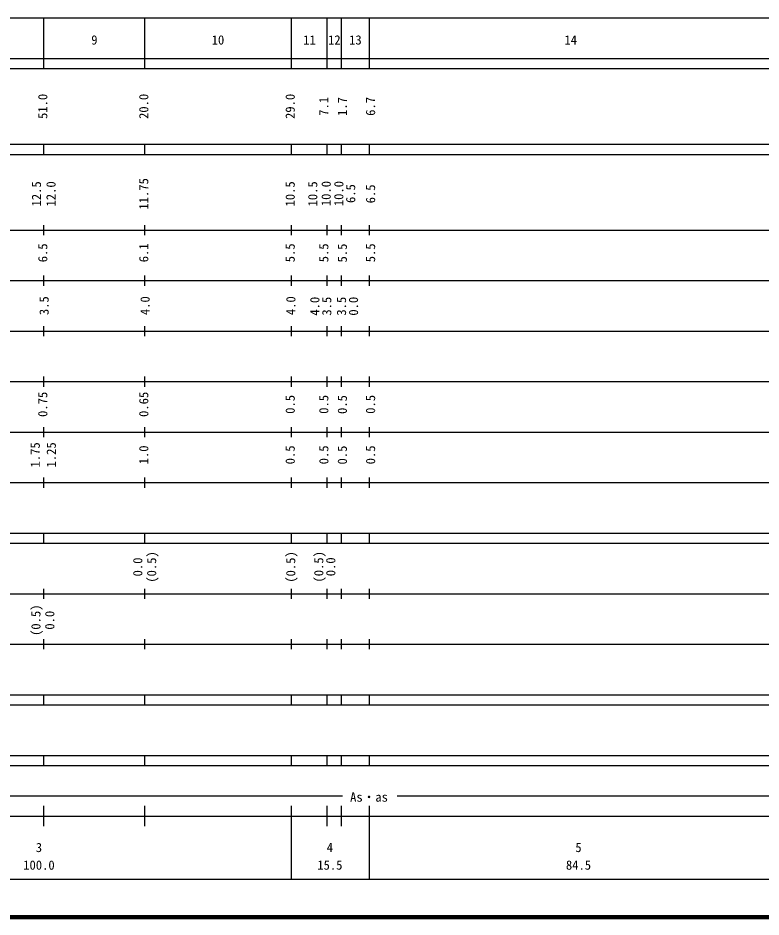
# Model space of a CAD drawing. Units: millimetres on the paper, enlarged 1000 times. Extents: x 40000 to 680000, y 20000 to 380000.
# Drawn here: x 313849 to 461010, y 20000 to 198000 of the extents above; entities that cross this region are included whole.
import ezdxf
from ezdxf.enums import TextEntityAlignment as Align

# ---------------------------------------------------------------- set-up
doc = ezdxf.new("R2010")
doc.units = ezdxf.units.MM
doc.header["$LTSCALE"] = 1000
doc.layers.add('M-TTL', color=2, linetype='Continuous', lineweight=140)
doc.layers.add('M-TTL-BAND', color=7, linetype='Continuous', lineweight=25)
doc.styles.add('ＭＳ ゴシック', font='')
doc.styles.get('ＭＳ ゴシック').set_extended_font_data('MS Gothic')

msp = doc.modelspace()

# ---------------------------------------------------------------- linework, layer by layer
at = {"layer": 'M-TTL'}
msp.add_line((40000, 20000), (680000, 20000), dxfattribs=at)
at = {"layer": 'M-TTL-BAND'}
for p, q in [((68000, 198000), (579000, 198000)), ((319000, 188000), (319000, 198000)), ((339000, 188000), (339000, 198000)), ((368000, 188000), (368000, 198000)), ((375100, 188000), (375100, 198000)), ((377900, 188000), (377900, 198000)), ((383500, 188000), (383500, 198000)), ((40000, 190000), (579000, 190000)), ((40000, 188000), (579000, 188000)), ((40000, 173000), (579000, 173000)), ((319000, 171000), (319000, 173000)), ((339000, 171000), (339000, 173000)), ((368000, 171000), (368000, 173000)), ((375100, 171000), (375100, 173000)), ((377900, 171000), (377900, 173000)), ((383500, 171000), (383500, 173000)), ((40000, 171000), (579000, 171000)), ((319000, 155000), (319000, 157000)), ((339000, 155000), (339000, 157000)), ((368000, 155000), (368000, 157000)), ((375100, 155000), (375100, 157000)), ((377900, 155000), (377900, 157000)), ((383500, 155000), (383500, 157000)), ((40000, 156000), (579000, 156000)), ((46000, 146000), (579000, 146000)), ((319000, 145000), (319000, 147000)), ((339000, 145000), (339000, 147000)), ((368000, 145000), (368000, 147000)), ((375100, 145000), (375100, 147000)), ((377900, 145000), (377900, 147000)), ((383500, 145000), (383500, 147000)), ((52000, 136000), (579000, 136000)), ((319000, 135000), (319000, 137000)), ((339000, 135000), (339000, 137000)), ((368000, 135000), (368000, 137000)), ((375100, 135000), (375100, 137000)), ((377900, 135000), (377900, 137000)), ((383500, 135000), (383500, 137000)), ((319000, 125000), (319000, 127000)), ((339000, 125000), (339000, 127000)), ((368000, 125000), (368000, 127000)), ((375100, 125000), (375100, 127000)), ((377900, 125000), (377900, 127000)), ((383500, 125000), (383500, 127000)), ((46000, 126000), (579000, 126000)), ((52000, 116000), (579000, 116000)), ((319000, 115000), (319000, 117000)), ((339000, 115000), (339000, 117000)), ((368000, 115000), (368000, 117000)), ((375100, 115000), (375100, 117000)), ((377900, 115000), (377900, 117000)), ((383500, 115000), (383500, 117000)), ((319000, 105000), (319000, 107000)), ((339000, 105000), (339000, 107000)), ((368000, 105000), (368000, 107000)), ((375100, 105000), (375100, 107000)), ((377900, 105000), (377900, 107000)), ((383500, 105000), (383500, 107000)), ((46000, 106000), (579000, 106000)), ((40000, 96000), (579000, 96000)), ((319000, 94000), (319000, 96000)), ((339000, 94000), (339000, 96000)), ((368000, 94000), (368000, 96000)), ((375100, 94000), (375100, 96000)), ((377900, 94000), (377900, 96000)), ((383500, 94000), (383500, 96000)), ((40000, 94000), (579000, 94000)), ((49000, 84000), (579000, 84000)), ((319000, 83000), (319000, 85000)), ((339000, 83000), (339000, 85000)), ((368000, 83000), (368000, 85000)), ((375100, 83000), (375100, 85000)), ((377900, 83000), (377900, 85000)), ((383500, 83000), (383500, 85000)), ((319000, 73000), (319000, 75000)), ((339000, 73000), (339000, 75000)), ((368000, 73000), (368000, 75000)), ((375100, 73000), (375100, 75000)), ((377900, 73000), (377900, 75000)), ((383500, 73000), (383500, 75000)), ((40000, 74000), (579000, 74000)), ((40000, 64000), (579000, 64000)), ((319000, 62000), (319000, 64000)), ((339000, 62000), (339000, 64000)), ((368000, 62000), (368000, 64000)), ((375100, 62000), (375100, 64000)), ((377900, 62000), (377900, 64000)), ((383500, 62000), (383500, 64000)), ((40000, 62000), (579000, 62000)), ((40000, 52000), (579000, 52000)), ((319000, 50000), (319000, 52000)), ((339000, 50000), (339000, 52000)), ((368000, 50000), (368000, 52000)), ((375100, 50000), (375100, 52000)), ((377900, 50000), (377900, 52000)), ((383500, 50000), (383500, 52000)), ((40000, 50000), (579000, 50000)), ((71000, 44000), (378127, 44000)), ((388976, 44000), (565000, 44000)), ((319000, 38001), (319000, 42000)), ((339000, 38001), (339000, 42000)), ((368000, 27500), (368000, 42000)), ((375100, 38001), (375100, 42000)), ((377900, 38001), (377900, 42000)), ((383500, 27500), (383500, 42000)), ((40000, 40000), (579000, 40000)), ((68000, 27500), (579000, 27500))]:
    msp.add_line(p, q, dxfattribs=at)

# ---------------------------------------------------------------- texts
at = {"layer": 'M-TTL-BAND', "style": 'ＭＳ ゴシック'}
for s, p in [('9', (328978, 193655)), ('10', (353461, 193655)), ('11', (371582, 193655)), ('12', (376509, 193655)), ('13', (380674, 193655)), ('14', (423317, 193655)), ('As・as', (383372, 43750)), ('3', (318000, 33773)), ('4', (375624, 33773)), ('5', (424859, 33773)), ('100.0', (318000, 30283)), ('15.5', (375624, 30283)), ('84.5', (424859, 30283))]:
    msp.add_text(s, height=1833, dxfattribs=at).set_placement(p, align=Align.MIDDLE_CENTER)
for s, p in [('51.0', (318750, 180500)), ('20.0', (338750, 180500)), ('29.0', (367750, 180500)), ('7.1', (374410, 180500)), ('1.7', (378074, 180467)), ('6.7', (383670, 180500)), ('11.75', (338750, 163174)), ('10.0', (374874, 163232)), ('10.0', (377378, 163232)), ('12.5', (317500, 163174)), ('12.0', (320378, 163174)), ('10.5', (367750, 163174)), ('10.5', (372214, 163174)), ('6.5', (379727, 163232)), ('6.5', (383670, 163174)), ('6.5', (318750, 151500)), ('6.1', (338750, 151500)), ('5.5', (367750, 151500)), ('5.5', (374410, 151500)), ('5.5', (378074, 151467)), ('5.5', (383670, 151500)), ('3.5', (319011, 141035)), ('4.0', (339011, 141035)), ('4.0', (367879, 141035)), ('4.0', (372626, 140936)), ('3.5', (374996, 140936)), ('3.5', (377912, 140936)), ('0.0', (380282, 140936)), ('0.75', (318750, 121500)), ('0.65', (338750, 121500)), ('0.5', (367750, 121500)), ('0.5', (374410, 121500)), ('0.5', (378074, 121467)), ('0.5', (383670, 121500)), ('1.75', (317258, 111500)), ('1.25', (320434, 111500)), ('1.0', (338750, 111500)), ('0.5', (367750, 111500)), ('0.5', (374410, 111500)), ('0.5', (378074, 111467)), ('0.5', (383670, 111500)), ('0.0', (337554, 89305)), ('(0.5)', (340311, 89305)), ('(0.5)', (367854, 89305)), ('(0.5)', (373410, 89336)), ('0.0', (375780, 89336)), ('(0.5)', (317391, 78764)), ('0.0', (320132, 78764))]:
    msp.add_text(s, height=1833, rotation=90, dxfattribs=at).set_placement(p, align=Align.MIDDLE_CENTER)

doc.saveas('drawing.dxf')
